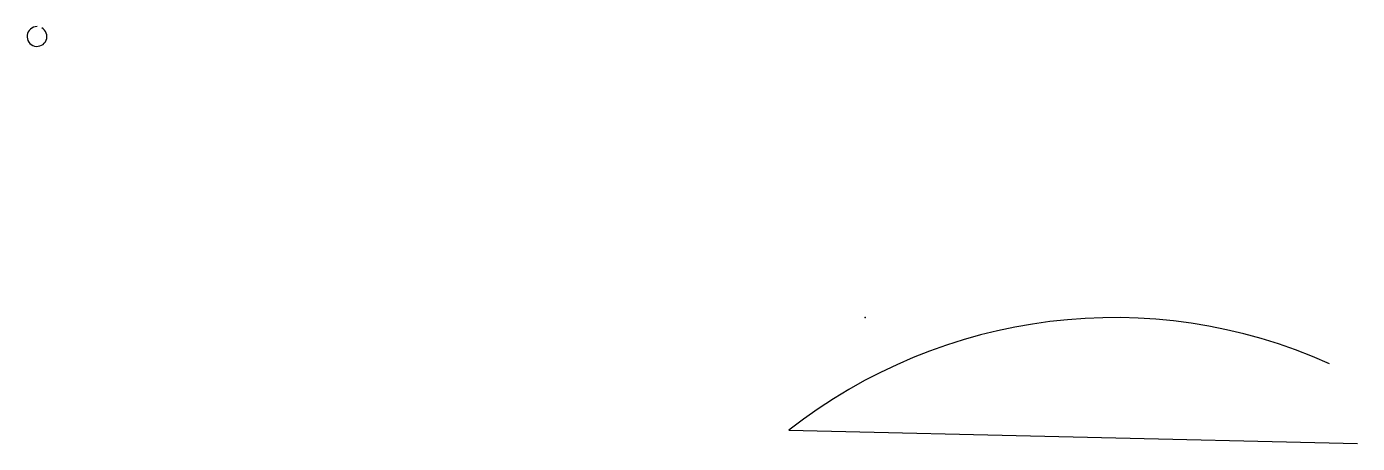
# Model space of a CAD drawing. Header units: metres. Extents: x -2.23 to 0.32, y -0.59 to 0.21.
import ezdxf

# ---------------------------------------------------------------- set-up
doc = ezdxf.new("R2010")
doc.units = ezdxf.units.M

# ---------------------------------------------------------------- blocks, each defined once
blk = doc.blocks.new('B1', base_point=(1.1602, 0.6323, -0.4808))
blk.add_arc((-0.0911, -0.0018, -0.0825), 0.0189, 90, -298.4349)

msp = doc.modelspace()

# ---------------------------------------------------------------- linework, layer by layer
at = {"layer": 'A'}
msp.add_point((-0.6241, -0.3468, 0.7262), dxfattribs=at)
at = {"layer": 'B', "extrusion": (0, 0, -1)}
msp.add_lwpolyline([(-0.2643, -0.435, -0.278967), (0.77, -0.5624), (-0.3177, -0.5873)], format="xyb", dxfattribs=at)

# ---------------------------------------------------------------- block references
msp.add_blockref('B1', (-0.957, 0.8246, 0.6559))

doc.saveas('drawing.dxf')
